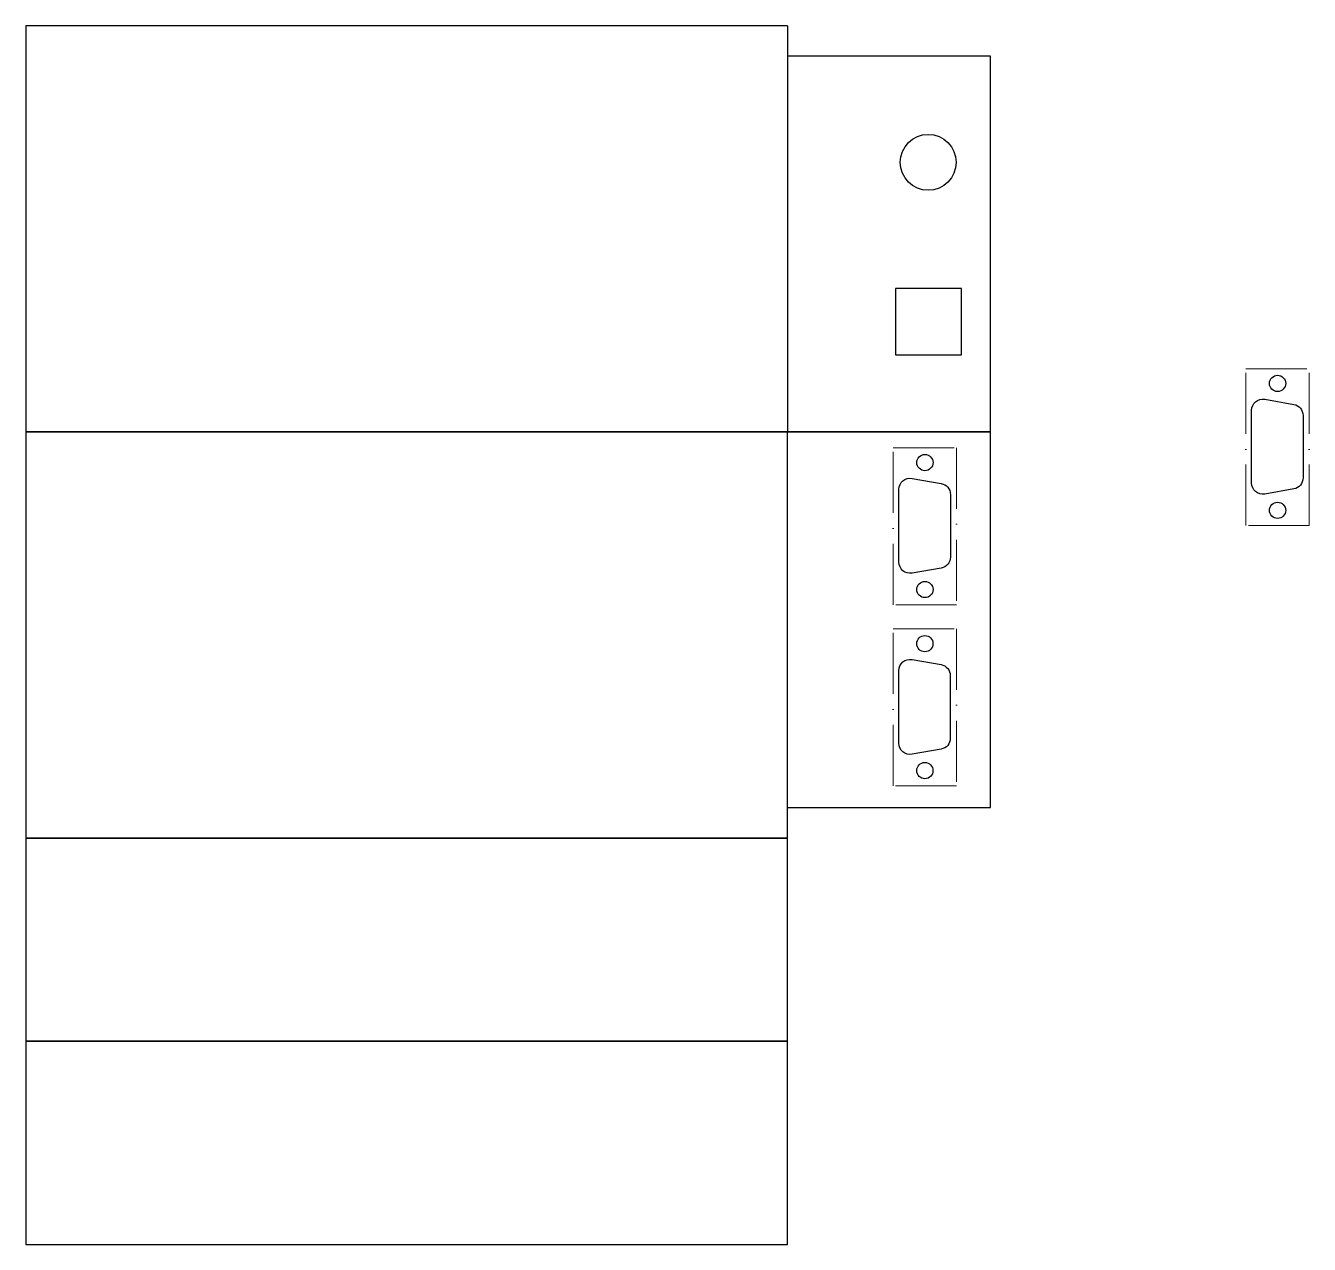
# Model space of a CAD drawing. Header units: millimetres. Extents: x 392 to 644, y -16 to 224.
import ezdxf

# ---------------------------------------------------------------- set-up
doc = ezdxf.new("R2010")
doc.units = ezdxf.units.MM
doc.linetypes.add('ACAD_ISO10W100', pattern=[18, 12, -3, 0, -3])
doc.layers.add('invisible', color=178, linetype='ACAD_ISO10W100', lineweight=15, true_color=0x000000)
doc.layers.add('main', color=178, linetype='Continuous', lineweight=25, true_color=0x000000)

msp = doc.modelspace()

# ---------------------------------------------------------------- linework, layer by layer
at = {"layer": 'invisible'}
for p, q in [((631.95, 125.25), (631.95, 156.15)), ((631.95, 156.15), (644.45, 156.15)), ((644.45, 125.25), (644.45, 156.15)), ((562.51, 109.66), (562.51, 140.56)), ((562.51, 140.56), (575.01, 140.56)), ((575.01, 140.56), (575.01, 109.66)), ((644.45, 125.25), (631.95, 125.25)), ((575.01, 109.66), (562.51, 109.66)), ((562.5, 74), (562.5, 104.9)), ((562.5, 104.9), (575, 104.9)), ((575, 104.9), (575, 74)), ((575, 74), (562.5, 74))]:
    msp.add_line(p, q, dxfattribs=at)
at = {"layer": 'main'}
for p, q in [((541.69, 223.7), (391.69, 223.7)), ((391.69, 223.7), (391.69, 143.7)), ((541.69, 223.7), (541.69, 143.7)), ((581.69, 217.7), (541.69, 217.7)), ((581.69, 143.7), (581.69, 217.7)), ((575.99, 171.91), (562.99, 171.91)), ((562.99, 171.91), (562.99, 158.91)), ((575.99, 158.91), (575.99, 171.91)), ((562.99, 158.91), (575.99, 158.91)), ((631.95, 156.15), (631.95, 156.15)), ((391.69, 143.7), (541.69, 143.7)), ((541.69, 143.7), (391.69, 143.7)), ((391.69, 143.7), (391.69, 63.7)), ((541.69, 63.7), (541.69, 143.7)), ((581.69, 143.7), (541.69, 143.7)), ((541.69, 143.7), (581.69, 143.7)), ((562.2, 141.73), (562.2, 141.73)), ((581.69, 69.7), (581.69, 143.7)), ((562.5, 104.9), (562.5, 104.9)), ((541.69, 69.7), (581.69, 69.7)), ((391.69, 63.7), (541.69, 63.7)), ((541.69, 63.7), (391.69, 63.7)), ((391.69, 63.7), (391.69, 23.7)), ((541.69, 23.7), (541.69, 63.7)), ((391.69, 23.7), (541.69, 23.7)), ((541.69, 23.7), (391.69, 23.7)), ((391.69, 23.7), (391.69, -16.3)), ((541.69, -16.3), (541.69, 23.7)), ((391.69, -16.3), (541.69, -16.3))]:
    msp.add_line(p, q, dxfattribs=at)
at = {"layer": 'main', "flags": 128}
for points in [[(635.68, 150.13), (641.4, 149.12, -0.36397), (643.21, 146.95), (643.21, 134.64, -0.36397), (641.4, 132.47), (635.68, 131.46, -0.466308), (633.09, 133.63), (633.09, 147.96, -0.466308)], [(566.23, 134.55), (571.95, 133.54, -0.36397), (573.77, 131.37), (573.77, 119.05, -0.36397), (571.95, 116.88), (566.23, 115.88, -0.466308), (563.65, 118.04), (563.65, 132.38, -0.466308)], [(566.22, 98.88), (571.94, 97.87, -0.36397), (573.76, 95.71), (573.76, 83.39, -0.36397), (571.94, 81.22), (566.22, 80.21, -0.466308), (563.64, 82.38), (563.64, 96.71, -0.466308)]]:
    msp.add_lwpolyline(points, format="xyb", close=True, dxfattribs=at)
at = {"layer": 'main'}
for centre, radius in [((569.41, 196.79), 5.5), ((638.2, 153.25), 1.6), ((568.76, 137.66), 1.6), ((638.2, 128.25), 1.6), ((568.76, 112.66), 1.6), ((568.75, 102), 1.6), ((568.75, 77), 1.6)]:
    msp.add_circle(centre, radius, dxfattribs=at)

doc.saveas('drawing.dxf')
